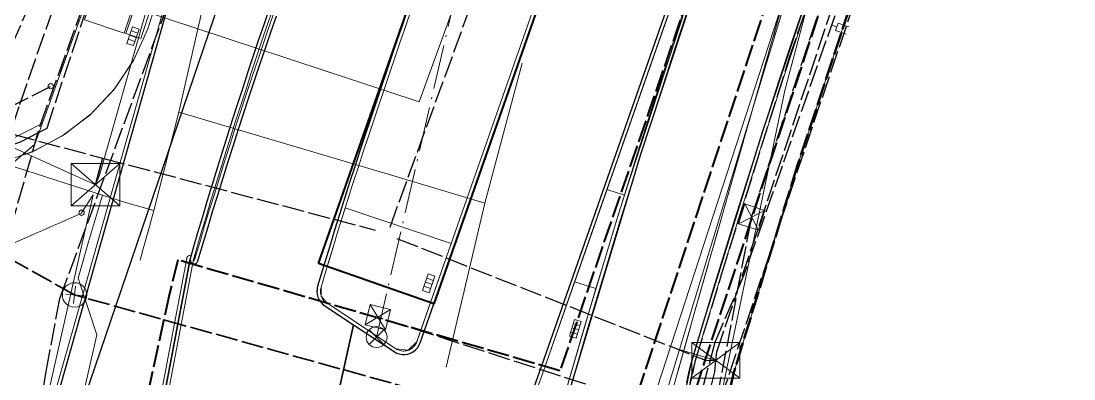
# Model space of a CAD drawing. Header units: metres. Extents: x 105014 to 106600, y 111320 to 118425.
# Drawn here: x 105858.8 to 105919.2, y 114550.3 to 114570.9 of the extents above; entities that cross this region are included whole.
import ezdxf

# ---------------------------------------------------------------- set-up
doc = ezdxf.new("R2010")
doc.units = ezdxf.units.M
doc.linetypes.add('DASHDOT', pattern=[3.556, 2.54, -0.508, 0, -0.508])
doc.linetypes.add('DASHED', pattern=[1.524, 1.27, -0.254])
for name, color, linetype, lineweight in [('00-BASE-LIMITE', 7, 'DASHED', 50), ('00-BASE-UE', 42, 'DASHED', 25), ('10-PAV-BOCACALLE', 9, 'CONTINUOUS', 13), ('10-PAV-CALZADA-BRT', 12, 'CONTINUOUS', 30), ('10-PAV-CALZADA-MIXTA', 8, 'CONTINUOUS', 30), ('10-PAV-CICLORUTA', 76, 'CONTINUOUS', 18), ('10-PAV-ESTACION-TM', 1, 'CONTINUOUS', 40), ('10-PAV-SARDINEL', 252, 'CONTINUOUS', 13), ('20-EP-ZONA-DURA', 253, 'CONTINUOUS', 13), ('20-EP-ZONA-VERDE', 84, 'CONTINUOUS', 13), ('30-RED-ENEL-NODOS', 11, 'CONTINUOUS', 13), ('30-RED-ENEL-PROY', 1, 'DASHED', 25), ('30-RED-ETB-CAMARA', 151, 'CONTINUOUS', 13), ('30-RED-ETB-EXIST', 145, 'CONTINUOUS', 13), ('30-RED-ETB-PROY', 5, 'DASHED', 25), ('30-RED-MOVISTAR-PROY', 4, 'DASHED', 25), ('30-RED-VANTI-EXIST', 52, 'CONTINUOUS', 13), ('30-RED-VANTI-PROY', 2, 'DASHED', 25), ('30-RED-VANTI-RETIRO', 8, 'DASHDOT', 13), ('35-RH-ACUE-DOMICILIARIA', 152, 'CONTINUOUS', 9), ('35-RH-ACUE-MATRIZ-PJ', 150, 'DASHED', 40), ('35-RH-ACUE-MENOR-EXIST', 151, 'CONTINUOUS', 13), ('35-RH-ACUE-MENOR-PROY', 5, 'DASHED', 25), ('35-RH-PLUV-COLECTOR', 96, 'CONTINUOUS', 30), ('35-RH-PLUV-INTERCEPTOR', 3, 'DASHED', 40), ('35-RH-PLUV-NODOS', 94, 'CONTINUOUS', 13), ('35-RH-PLUV-RETIRO', 8, 'DASHDOT', 13), ('36-RH-SAN-COLECTOR-PROY', 6, 'DASHED', 35), ('36-RH-SAN-POZOS', 216, 'CONTINUOUS', 13), ('60-PREDIAL-LOTE', 42, 'CONTINUOUS', 13)]:
    doc.layers.add(name, color=color, linetype=linetype, lineweight=lineweight)

# ---------------------------------------------------------------- blocks, each defined once
blk = doc.blocks.new('CAM_ETB_T_13')
for p, q in [((-1.375, -1.025), (1.375, 1.025)), ((-1.375, 1.025), (1.375, -1.025))]:
    blk.add_line(p, q)
blk.add_lwpolyline([(-1.375, -1.025), (1.375, -1.025), (1.375, 1.025), (-1.375, 1.025)], close=True)
blk = doc.blocks.new('CAM_ETB_T_14')
for p, q in [((-1.39, -1.22), (1.39, 1.22)), ((-1.39, 1.22), (1.39, -1.22))]:
    blk.add_line(p, q)
blk.add_lwpolyline([(-1.39, -1.22), (1.39, -1.22), (1.39, 1.22), (-1.39, 1.22)], close=True)
blk = doc.blocks.new('POSTE')
blk.add_circle((0, 0), 0.15)
blk = doc.blocks.new('CAJA_ENEL')
for p, q in [((-0.6, -0.6), (0.6, 0.6)), ((-0.6, 0.6), (0.6, -0.6))]:
    blk.add_line(p, q)
blk.add_lwpolyline([(-0.6, -0.6), (0.6, -0.6), (0.6, 0.6), (-0.6, 0.6)], close=True)
blk = doc.blocks.new('POZO_SAN')
for p, q in [((-0.5, 0), (0.5, 0)), ((0, -0.5), (0, 0.5))]:
    blk.add_line(p, q)
blk.add_circle((0, 0), 0.7)
blk = doc.blocks.new('SUMIDERO')
for p, q in [((-0.25, -0.2), (-0.25, 0.2)), ((0, -0.2), (0, 0.2)), ((0.25, -0.2), (0.25, 0.2))]:
    blk.add_line(p, q)
blk.add_lwpolyline([(-0.5, -0.2), (0.5, -0.2), (0.5, 0.2), (-0.5, 0.2)], close=True)
blk = doc.blocks.new('POZO_PLUV')
for p, q in [((-0.42, -0.42), (0.42, 0.42)), ((-0.42, 0.42), (0.42, -0.42))]:
    blk.add_line(p, q)
blk.add_circle((0, 0), 0.6)

msp = doc.modelspace()

# ---------------------------------------------------------------- linework, layer by layer
at = {"layer": '00-BASE-LIMITE'}
msp.add_lwpolyline([(105928.1479, 114611.5419), (105926.8395, 114607.4517), (105930.0877, 114606.3801), (105928.5257, 114601.6733), (105920.4589, 114604.1543), (105919.9788, 114604.2651), (105919.4869, 114604.293), (105918.9974, 114604.2375), (105918.5243, 114604.0999), (105918.0813, 114603.8844), (105917.681, 114603.597), (105917.3352, 114603.2461), (105917.0536, 114602.8418), (105916.8445, 114602.3957), (105907.2841, 114574.4915), (105903.3497, 114562.5984), (105899.6681, 114550.6247), (105899.4952, 114549.7757)], dxfattribs=at)
at = {"layer": '00-BASE-UE'}
msp.add_lwpolyline([(105928.1479, 114611.5419), (105926.7419, 114607.1461), (105929.2379, 114606.3235), (105928.3157, 114603.5151), (105927.9921, 114602.4673), (105920.4751, 114604.7671), (105919.953, 114604.7713), (105919.4364, 114604.696), (105918.9373, 114604.5428), (105918.4673, 114604.3153), (105918.0375, 114604.0189), (105917.6579, 114603.6605), (105917.3373, 114603.2485), (105916.8445, 114602.3957), (105914.3335, 114595.0667), (105911.9779, 114588.1915), (105907.2841, 114574.4915), (105903.3497, 114562.5984), (105899.6681, 114550.6247), (105899.4952, 114549.7757)], dxfattribs=at)
at = {"layer": '10-PAV-BOCACALLE'}
msp.add_lwpolyline([(105857.4721, 114562.7058), (105859.3828, 114563.3219), (105861.1642, 114564.2478), (105862.7663, 114565.4576), (105864.1445, 114566.9174), (105865.2602, 114568.5865), (105866.0821, 114570.4181), (105866.4017, 114571.3821), (105866.7231, 114572.3443), (105867.0465, 114573.3047), (105867.3715, 114574.2631), (105867.6977, 114575.2201), (105868.0253, 114576.1753), (105868.3539, 114577.1291), (105868.4217, 114577.325), (105868.6833, 114578.0811), (105869.0125, 114579.0291), (105869.3431, 114579.9789), (105869.6743, 114580.9275), (105870.0057, 114581.8747), (105870.3367, 114582.8207), (105870.668, 114583.7658), (105857.8906, 114538.636)], dxfattribs=at)
at = {"layer": '10-PAV-CALZADA-BRT'}
for points in [[(105867.4649, 114506.4551), (105877.882, 114553.4373), (105880.2087, 114551.8981), (105880.3535, 114551.8187), (105880.5093, 114551.7642), (105880.672, 114551.7361), (105880.8371, 114551.7351), (105881.0001, 114551.7613), (105881.1565, 114551.814), (105881.3022, 114551.8917), (105881.4331, 114551.9923), (105881.5457, 114552.1131), (105881.6368, 114552.2507), (105881.7041, 114552.4015), (105928.3773, 114685.5497)], [(105934.9833, 114683.2341), (105888.5253, 114550.6999), (105888.1525, 114549.6367)], [(105859.1527, 114507.8441), (105868.5159, 114557.1944), (105868.5217, 114557.2237), (105868.5308, 114557.0732), (105868.5462, 114557.0427), (105868.5659, 114557.0148), (105868.5896, 114556.9902), (105868.6166, 114556.9694), (105868.6465, 114556.9528), (105868.6785, 114556.9409), (105868.7176, 114556.9332), (105868.7574, 114556.9324), (105868.7968, 114556.9385), (105868.8345, 114556.9513), (105868.8695, 114556.9705), (105868.9006, 114556.9954), (105868.9269, 114557.0254), (105868.9476, 114557.0594), (105868.9621, 114557.0965), (105868.9823, 114557.1667), (105869.2597, 114558.1097), (105869.5407, 114559.0511), (105869.8255, 114559.9905), (105870.0986, 114560.8792), (105870.4053, 114561.8643), (105870.6999, 114562.7987), (105870.9973, 114563.7315), (105871.2977, 114564.6627), (105871.6005, 114565.5923), (105871.9057, 114566.5207), (105872.2131, 114567.4475), (105872.5225, 114568.3729), (105872.8337, 114569.2971), (105873.1467, 114570.2201), (105873.4613, 114571.1419)], [(105881.0255, 114571.6071), (105880.7103, 114570.6965), (105880.3967, 114569.7863), (105880.0845, 114568.8761), (105879.7739, 114567.9661), (105879.4653, 114567.0561), (105879.1589, 114566.1459), (105878.8545, 114565.2359), (105878.5527, 114564.3257), (105878.2533, 114563.4153), (105877.9567, 114562.5047), (105877.6631, 114561.5937), (105877.3723, 114560.6827), (105877.0849, 114559.7711), (105876.8011, 114558.8591), (105876.5205, 114557.9469), (105876.2439, 114557.0341), (105875.8295, 114555.6465), (105875.7962, 114555.4906), (105875.7881, 114555.3314), (105875.8054, 114555.173), (105875.8476, 114555.0192), (105875.9137, 114554.8742), (105876.0021, 114554.7415), (105876.1104, 114554.6246), (105876.2359, 114554.5263), (105877.882, 114553.4374), (105867.4649, 114506.4551)]]:
    msp.add_lwpolyline(points, dxfattribs=at)
at = {"layer": '10-PAV-CALZADA-MIXTA'}
for points in [[(105890.0761, 114548.9927), (105894.3659, 114563.2154), (105899.0065, 114577.3275), (105899.2174, 114577.9432), (105935.9593, 114685.1823)], [(105941.8719, 114683.1567), (105924.0119, 114631.0282), (105922.5887, 114626.8743), (105914.4795, 114603.206), (105911.2857, 114593.8841), (105905.6789, 114577.5195), (105904.9191, 114575.3019), (105901.3223, 114564.465), (105897.9346, 114553.561), (105897.2291, 114551.1927), (105896.8962, 114549.5992)], [(105857.8907, 114538.6363), (105870.668, 114583.7658), (105887.4367, 114631.6252), (105889.8953, 114638.6424), (105889.8953, 114638.6424), (105897.3136, 114659.8152)], [(105873.0633, 114571.6107), (105872.7527, 114570.6941), (105872.4439, 114569.7771), (105872.1371, 114568.8591), (105871.8325, 114567.9407), (105871.5303, 114567.0213), (105871.2309, 114566.1011), (105870.9339, 114565.1799), (105870.6401, 114564.2579), (105870.3491, 114563.3349), (105870.0615, 114562.4109), (105869.7773, 114561.4859), (105869.4967, 114560.5597), (105869.2197, 114559.6325), (105868.9469, 114558.7039), (105868.6781, 114557.7743), (105868.5217, 114557.2237), (105859.1483, 114507.8229)]]:
    msp.add_lwpolyline(points, dxfattribs=at)
at = {"layer": '10-PAV-CICLORUTA'}
msp.add_lwpolyline([(105866.3709, 114575.0471), (105866.2353, 114574.6495), (105865.9097, 114573.6887), (105865.5855, 114572.7259), (105865.2631, 114571.7611), (105864.9425, 114570.7943), (105864.7373, 114570.1699), (105862.4611, 114570.9307), (105862.6635, 114571.5465), (105862.9859, 114572.5191), (105863.3101, 114573.4891), (105863.6359, 114574.4567), (105863.9631, 114575.4219), (105864.0993, 114575.8217), (105866.3709, 114575.0471)], close=True, dxfattribs=at)
at = {"layer": '10-PAV-ESTACION-TM'}
msp.add_lwpolyline([(105875.8843, 114556.9597), (105928.6801, 114707.5743), (105935.2859, 114705.2587), (105882.4901, 114554.6441), (105875.8843, 114556.9597)], close=True, dxfattribs=at)
at = {"layer": '10-PAV-SARDINEL'}
for points in [[(105928.3773, 114685.5497), (105881.7041, 114552.4015), (105881.672, 114552.3211), (105881.633, 114552.2438), (105881.5875, 114552.1702), (105881.5358, 114552.1008), (105881.4783, 114552.0361), (105881.4155, 114551.9766), (105881.3477, 114551.9228), (105881.2755, 114551.8751), (105881.1994, 114551.8337), (105881.1201, 114551.7991), (105881.0381, 114551.7715), (105880.954, 114551.7511), (105880.8684, 114551.738), (105880.782, 114551.7324), (105880.6955, 114551.7343), (105880.6095, 114551.7436), (105880.5246, 114551.7604), (105880.4414, 114551.7844), (105880.3607, 114551.8155), (105880.2829, 114551.8535), (105880.2087, 114551.8981), (105877.882, 114553.4374), (105876.2359, 114554.5263), (105876.167, 114554.5762), (105876.1026, 114554.6318), (105876.0432, 114554.6927), (105875.9891, 114554.7584), (105875.9408, 114554.8284), (105875.8987, 114554.9023), (105875.863, 114554.9796), (105875.8339, 114555.0595), (105875.8118, 114555.1417), (105875.7968, 114555.2254), (105875.7889, 114555.3102), (105875.7883, 114555.3952), (105875.7949, 114555.4801), (105875.8086, 114555.564), (105875.8295, 114555.6465), (105876.2439, 114557.0341), (105876.5205, 114557.9469), (105876.8011, 114558.8591), (105877.0849, 114559.7711), (105877.3723, 114560.6827), (105877.6631, 114561.5937), (105877.9567, 114562.5047), (105878.2533, 114563.4153), (105878.5527, 114564.3257), (105878.8545, 114565.2359), (105879.1589, 114566.1459), (105879.4653, 114567.0561), (105879.7739, 114567.9661), (105880.0845, 114568.8761), (105880.3967, 114569.7863), (105880.7103, 114570.6965), (105881.0255, 114571.6071)], [(105881.2145, 114571.5416), (105880.8994, 114570.6313), (105880.5859, 114569.7213), (105880.2738, 114568.8114), (105879.9633, 114567.9017), (105879.6548, 114566.9921), (105879.3485, 114566.0823), (105879.0443, 114565.1728), (105878.7426, 114564.263), (105878.4434, 114563.3531), (105878.147, 114562.4431), (105877.8536, 114561.5327), (105877.5629, 114560.6223), (105877.2758, 114559.7114), (105876.9922, 114558.8), (105876.7118, 114557.8885), (105876.4416, 114556.9992), (105876.4354, 114556.9765), (105876.432, 114556.9657), (105876.0227, 114555.5948), (105876.0046, 114555.5232), (105875.9936, 114555.4561), (105875.9884, 114555.3882), (105875.9888, 114555.3197), (105875.995, 114555.2533), (105876.0074, 114555.1844), (105876.0247, 114555.1199), (105876.0477, 114555.0568), (105876.0769, 114554.9936), (105876.1105, 114554.9347), (105876.149, 114554.8788), (105876.1922, 114554.8263), (105876.2395, 114554.7778), (105876.2912, 114554.7332), (105876.3505, 114554.6903), (105877.9924, 114553.6042), (105880.3166, 114552.0666), (105880.3782, 114552.0296), (105880.4411, 114551.9988), (105880.5046, 114551.9744), (105880.5722, 114551.9549), (105880.6402, 114551.9414), (105880.7074, 114551.9341), (105880.7074, 114551.9341), (105880.778, 114551.9326), (105880.8469, 114551.937), (105880.915, 114551.9475), (105880.9823, 114551.9638), (105881.0486, 114551.9861), (105881.1112, 114552.0134), (105881.1726, 114552.0468), (105881.23, 114552.0848), (105881.2841, 114552.1277), (105881.3346, 114552.1755), (105881.3806, 114552.2273), (105881.4221, 114552.2829), (105881.4581, 114552.3412), (105881.4898, 114552.404), (105881.5168, 114552.4717), (105928.1886, 114685.6159)], [(105889.8855, 114549.0537), (105890.4754, 114551.087), (105891.074, 114553.1239), (105891.6799, 114555.1586), (105892.2929, 114557.1911), (105892.9132, 114559.2215), (105893.5406, 114561.2496), (105894.1752, 114563.2755), (105894.8169, 114565.2992), (105895.4658, 114567.3206), (105896.1218, 114569.3397), (105896.785, 114571.3564), (105897.4553, 114573.3708), (105898.1328, 114575.3828), (105898.8173, 114577.3922), (105899.0282, 114578.008), (105935.7701, 114685.2471)], [(105935.9593, 114685.1823), (105899.2174, 114577.9432), (105899.0065, 114577.3275), (105898.3222, 114575.3186), (105897.645, 114573.3073), (105896.9749, 114571.2935), (105896.3119, 114569.2775), (105895.6561, 114567.2591), (105895.0074, 114565.2384), (105894.3659, 114563.2154), (105893.7315, 114561.1901), (105893.1043, 114559.1627), (105892.4843, 114557.133), (105891.8715, 114555.1011), (105891.2658, 114553.0671), (105890.6673, 114551.031), (105890.0761, 114548.9927)], [(105888.1525, 114549.6367), (105888.5253, 114550.6999), (105934.9833, 114683.2341)], [(105896.9782, 114550.1361), (105897.0302, 114550.4027), (105897.0893, 114550.6678), (105897.1556, 114550.9312), (105897.2291, 114551.1927), (105897.5806, 114552.3772), (105897.9346, 114553.561), (105898.5349, 114555.5484), (105899.1422, 114557.5336), (105899.7565, 114559.5167), (105900.3776, 114561.4977), (105901.0057, 114563.4765), (105901.6407, 114565.453), (105902.2826, 114567.4274), (105902.9314, 114569.3994), (105903.5871, 114571.3692), (105904.2496, 114573.3367), (105904.9191, 114575.3019), (105905.6789, 114577.5195), (105911.2857, 114593.8841), (105914.4795, 114603.206), (105922.5887, 114626.8743), (105924.0119, 114631.0282), (105941.8719, 114683.1567)], [(105942.0611, 114683.0919), (105924.2011, 114630.9634), (105922.7779, 114626.8095), (105914.6687, 114603.1412), (105911.4749, 114593.8193), (105905.8681, 114577.4547), (105905.1084, 114575.2373), (105904.4391, 114573.2726), (105903.7767, 114571.3058), (105903.1213, 114569.3366), (105902.4727, 114567.3652), (105901.831, 114565.3916), (105901.1962, 114563.4157), (105900.5683, 114561.4376), (105899.9474, 114559.4573), (105899.3334, 114557.4748), (105898.7263, 114555.4902), (105898.1262, 114553.5035), (105897.7723, 114552.3201), (105897.4211, 114551.1367), (105897.3488, 114550.8794), (105897.2835, 114550.6196), (105897.2259, 114550.3616), (105897.1747, 114550.0985)], [(105930.1116, 114668.7315), (105888.714, 114550.6337), (105888.3433, 114549.5766)], [(105857.6983, 114538.6908), (105870.4756, 114583.8203), (105870.4793, 114583.8319), (105887.248, 114631.6913), (105889.707, 114638.7097), (105897.1249, 114659.8813)], [(105897.3136, 114659.8152), (105889.8953, 114638.6424), (105887.4367, 114631.6252), (105870.668, 114583.7658), (105857.8907, 114538.6363)], [(105859.1483, 114507.8229), (105868.5217, 114557.2237), (105868.6781, 114557.7743), (105868.9469, 114558.7039), (105869.2197, 114559.6325), (105869.4967, 114560.5597), (105869.7773, 114561.4859), (105870.0615, 114562.4109), (105870.3491, 114563.3349), (105870.6401, 114564.2579), (105870.9339, 114565.1799), (105871.2309, 114566.1011), (105871.5303, 114567.0213), (105871.8325, 114567.9407), (105872.1371, 114568.8591), (105872.4439, 114569.7771), (105872.7527, 114570.6941), (105873.0633, 114571.6107)], [(105873.2527, 114571.5464), (105872.9422, 114570.6301), (105872.6335, 114569.7135), (105872.3269, 114568.7959), (105872.0224, 114567.878), (105871.7204, 114566.9591), (105871.4212, 114566.0395), (105871.1244, 114565.1189), (105870.8308, 114564.1975), (105870.54, 114563.2752), (105870.2526, 114562.3519), (105869.9686, 114561.4276), (105869.6882, 114560.5021), (105869.4115, 114559.5757), (105869.1389, 114558.6479), (105868.8704, 114557.7192), (105868.7166, 114557.1778), (105859.3455, 114507.7891)], [(105873.4613, 114571.1419), (105873.1467, 114570.2201), (105872.8337, 114569.2971), (105872.5225, 114568.3729), (105872.2131, 114567.4475), (105871.9057, 114566.5207), (105871.6005, 114565.5923), (105871.2977, 114564.6627), (105870.9973, 114563.7315), (105870.6999, 114562.7987), (105870.4053, 114561.8643), (105870.0986, 114560.8792), (105869.8255, 114559.9905), (105869.5407, 114559.0511), (105869.2597, 114558.1097), (105868.9823, 114557.1667), (105868.9823, 114557.1667), (105868.9621, 114557.0965), (105868.9476, 114557.0594), (105868.9269, 114557.0254), (105868.9006, 114556.9954), (105868.8695, 114556.9705), (105868.8345, 114556.9513), (105868.7968, 114556.9385), (105868.7574, 114556.9324), (105868.7176, 114556.9332), (105868.6785, 114556.9409), (105868.6721, 114556.9433), (105868.7166, 114557.1778), (105868.7233, 114557.2014), (105868.727, 114557.1372), (105868.7321, 114557.1344), (105868.7387, 114557.1329), (105868.7468, 114557.1331), (105868.7538, 114557.1351), (105868.758, 114557.1374), (105868.7618, 114557.1405), (105868.7652, 114557.1444), (105868.7676, 114557.1484), (105868.7726, 114557.161), (105868.7903, 114557.2226), (105869.068, 114558.1665), (105869.3492, 114559.1087), (105869.6342, 114560.0489), (105869.9075, 114560.9383), (105870.2145, 114561.9241), (105870.5093, 114562.8592), (105870.8069, 114563.7926), (105871.1075, 114564.7244), (105871.4104, 114565.6545), (105871.7158, 114566.5835), (105872.0234, 114567.5107), (105872.3242, 114568.4081), (105872.3329, 114568.4365), (105872.3346, 114568.4413), (105872.6443, 114569.3611), (105872.9574, 114570.2845), (105873.2721, 114571.2067)], [(105858.956, 114507.8801), (105868.3196, 114557.2325), (105868.3255, 114557.2625), (105868.3338, 114557.2921), (105868.3485, 114557.3237), (105868.3685, 114557.3523), (105868.3931, 114557.3769), (105868.4217, 114557.3969), (105868.4533, 114557.4116), (105868.487, 114557.4207), (105868.5217, 114557.4237), (105868.5564, 114557.4207), (105868.5761, 114557.4154), (105868.5217, 114557.2237), (105868.5159, 114557.1944), (105859.1527, 114507.8441)]]:
    msp.add_lwpolyline(points, dxfattribs=at)
at = {"layer": '20-EP-ZONA-DURA'}
for points in [[(105866.3709, 114575.0471), (105864.0993, 114575.8217), (105863.9631, 114575.4219), (105863.6359, 114574.4567), (105863.3101, 114573.4891), (105862.9859, 114572.5191), (105862.6635, 114571.5465), (105862.4611, 114570.9307), (105864.7373, 114570.1699), (105864.9425, 114570.7943), (105865.2631, 114571.7611), (105865.5855, 114572.7259), (105865.9097, 114573.6887), (105866.2353, 114574.6495), (105866.3709, 114575.0471)], [(105892.2929, 114557.1911), (105891.7889, 114555.5215), (105890.5609, 114555.9025), (105892.4147, 114561.1907), (105893.4249, 114560.8773), (105892.9132, 114559.2215), (105892.2929, 114557.1911)]]:
    msp.add_lwpolyline(points, close=True, dxfattribs=at)
for points in [[(105897.1747, 114550.0985), (105897.2259, 114550.3616), (105897.2835, 114550.6196), (105897.3488, 114550.8794), (105897.4211, 114551.1367), (105897.7723, 114552.3201), (105898.1262, 114553.5035), (105898.7263, 114555.4902), (105899.3334, 114557.4748), (105899.9474, 114559.4573), (105900.5683, 114561.4376), (105901.1962, 114563.4157), (105901.831, 114565.3916), (105902.4727, 114567.3652), (105903.1213, 114569.3366), (105903.7767, 114571.3058), (105904.4391, 114573.2726), (105904.6489, 114573.8898), (105906.8303, 114573.1593), (105906.8303, 114573.1593), (105903.1365, 114561.9278), (105899.6681, 114550.6247), (105899.4952, 114549.7757)], [(105865.3579, 114571.7295), (105865.0375, 114570.7629), (105864.8323, 114570.1383), (105865.6863, 114569.8527), (105865.8921, 114570.4807), (105866.2119, 114571.4453)], [(105866.4017, 114571.3821), (105866.0821, 114570.4181), (105865.2821, 114568.6264), (105864.2009, 114566.989), (105862.8674, 114565.5495), (105861.3173, 114564.3465), (105859.5919, 114563.4121), (105857.7373, 114562.7712)], [(105873.2721, 114571.2067), (105872.9574, 114570.2845), (105872.6443, 114569.3611), (105872.3346, 114568.4413), (105872.3329, 114568.4365), (105872.3242, 114568.4081), (105872.0234, 114567.5107), (105871.7158, 114566.5835), (105871.4104, 114565.6545), (105871.1075, 114564.7244), (105870.8069, 114563.7926), (105870.5093, 114562.8592), (105870.2145, 114561.9241), (105869.9075, 114560.9383), (105869.6342, 114560.0489), (105869.3492, 114559.1087), (105869.068, 114558.1665), (105868.7903, 114557.2226), (105868.7726, 114557.161), (105868.7676, 114557.1484), (105868.7652, 114557.1444), (105868.7618, 114557.1405), (105868.758, 114557.1374), (105868.7538, 114557.1351), (105868.7468, 114557.1331), (105868.7468, 114557.1331), (105868.7387, 114557.1329), (105868.7321, 114557.1344), (105868.727, 114557.1372), (105868.7233, 114557.2014), (105868.8704, 114557.7192), (105869.1389, 114558.6479), (105869.4115, 114559.5757), (105869.6882, 114560.5021), (105869.9686, 114561.4276), (105870.2526, 114562.3519), (105870.54, 114563.2752), (105870.8308, 114564.1975), (105871.1244, 114565.1189), (105871.4212, 114566.0395), (105871.7204, 114566.9591), (105872.0224, 114567.878), (105872.3269, 114568.7959), (105872.6335, 114569.7135), (105872.9422, 114570.6301), (105873.2527, 114571.5464)]]:
    msp.add_lwpolyline(points, dxfattribs=at)
at = {"layer": '20-EP-ZONA-VERDE'}
for points in [[(105916.3641, 114628.6065), (105898.8173, 114577.3923), (105893.4249, 114560.8773), (105892.4147, 114561.1907), (105916.0809, 114628.7057), (105916.3641, 114628.6065)], [(105883.4905, 114558.1025), (105881.5153, 114552.4675), (105881.0155, 114551.9739), (105880.3189, 114552.0649), (105876.3463, 114554.6931), (105876.0357, 114555.0874), (105876.0211, 114555.5893), (105876.4355, 114556.9765), (105876.7119, 114557.8885), (105876.9921, 114558.8001), (105877.2759, 114559.7113), (105877.4097, 114560.1357), (105883.4905, 114558.1025)], [(105891.7889, 114555.5215), (105889.8839, 114549.0481), (105889.4965, 114548.8481), (105888.5253, 114549.1883), (105888.3413, 114549.5707), (105888.7139, 114550.6339), (105890.5609, 114555.9025), (105891.7889, 114555.5215)]]:
    msp.add_lwpolyline(points, close=True, dxfattribs=at)
msp.add_lwpolyline([(105866.2119, 114571.4453), (105865.8921, 114570.4807), (105865.6863, 114569.8527), (105864.8323, 114570.1383), (105865.0375, 114570.7629), (105865.3579, 114571.7295)], dxfattribs=at)
at = {"layer": '30-RED-ENEL-PROY'}
for points in [[(105898.4537, 114547.6999), (105918.0185, 114605.8175)], [(105900.7165, 114559.6145), (105905.9467, 114575.5881)], [(105898.4537, 114547.6999), (105900.7165, 114559.6145)], [(105898.4537, 114547.6999), (105879.2789, 114553.8705)]]:
    msp.add_lwpolyline(points, dxfattribs=at)
at = {"layer": '30-RED-ETB-EXIST'}
for points in [[(105863.092, 114561.472), (105863.315, 114562.028), (105873.676, 114598.49), (105873.913, 114599.063), (105874.097, 114599.507)], [(105898.664, 114551.394), (105896.579, 114552.028), (105904.814, 114579.14), (105907.466, 114578.335)], [(105856.207, 114564.748), (105856.144, 114564.608), (105862.574, 114561.69), (105863.092, 114561.472)], [(105830.362, 114561.049), (105847.555, 114553.369), (105862.313, 114559.843)], [(105859.929, 114547.525), (105862.946, 114560.892), (105862.292, 114559.865)], [(105895.465, 114545.582), (105894.692, 114545.817), (105896.579, 114552.028), (105898.664, 114551.394)]]:
    msp.add_lwpolyline(points, dxfattribs=at)
at = {"layer": '30-RED-ETB-PROY'}
for points in [[(105856.207, 114564.748), (105856.439, 114565.288), (105871.563, 114599.384), (105871.659, 114599.994)], [(105898.664, 114551.394), (105898.723, 114551.882), (105907.379, 114577.704), (105907.466, 114578.335)], [(105879.98, 114559.045), (105884.602, 114571.697)], [(105856.207, 114564.748), (105856.729, 114565.19), (105860.506, 114567.098)], [(105856.207, 114564.748), (105856.875, 114564.753), (105863.496, 114563.001), (105863.092, 114561.472)], [(105863.092, 114561.472), (105863.496, 114563.001), (105879.133, 114558.865)], [(105880.365, 114558.391), (105898.072, 114551.408), (105898.664, 114551.394)], [(105898.836, 114544.415), (105897.247, 114545.148), (105898.608, 114550.734), (105898.664, 114551.394)]]:
    msp.add_lwpolyline(points, dxfattribs=at)
at = {"layer": '30-RED-MOVISTAR-PROY'}
for points in [[(105859.9117, 114564.8572), (105887.6591, 114642.1127)], [(105855.292, 114548.6899), (105859.9117, 114564.8572)]]:
    msp.add_lwpolyline(points, dxfattribs=at)
at = {"layer": '30-RED-VANTI-EXIST'}
for points in [[(105859.8511, 114564.4778), (105865.9203, 114581.3221), (105866.5231, 114583.1133)], [(105894.5117, 114543.7533), (105897.5385, 114554.4947), (105900.9653, 114566.4799), (105905.3331, 114581.8901)], [(105852.9792, 114563.3225), (105854.8461, 114562.4593), (105857.5575, 114562.0489), (105859.6041, 114563.7923), (105859.8511, 114564.4778)], [(105854.9527, 114563.1863), (105855.9309, 114563.2759), (105858.1661, 114564.0281), (105860.0217, 114564.9831)]]:
    msp.add_lwpolyline(points, dxfattribs=at)
at = {"layer": '30-RED-VANTI-PROY'}
for points in [[(105859.8401, 114548.2093), (105860.2581, 114550.7649), (105861.0451, 114554.9537), (105867.0981, 114571.4199), (105868.2465, 114575.9697), (105874.6145, 114594.2765), (105876.7327, 114599.6094)], [(105859.8511, 114564.4778), (105860.3101, 114564.7159), (105863.4921, 114574.3481), (105867.5467, 114585.7795), (105870.2907, 114593.8675)], [(105893.5143, 114532.971), (105896.7243, 114543.9479), (105897.3501, 114546.0857), (105896.9781, 114549.0973), (105897.5217, 114551.4701), (105898.9957, 114556.3267), (105902.8575, 114568.6721), (105907.6722, 114582.7979)], [(105854.9527, 114563.1863), (105856.4423, 114563.0835), (105858.7889, 114563.9269), (105859.8511, 114564.4778)]]:
    msp.add_lwpolyline(points, dxfattribs=at)
at = {"layer": '30-RED-VANTI-RETIRO'}
for points in [[(105859.8511, 114564.4778), (105865.9203, 114581.3221), (105866.5231, 114583.1133)], [(105894.5117, 114543.7533), (105897.5385, 114554.4947), (105900.9653, 114566.4799), (105905.3331, 114581.8901)], [(105852.9792, 114563.3225), (105854.8461, 114562.4593), (105857.5575, 114562.0489), (105859.6041, 114563.7923), (105859.8511, 114564.4778)], [(105854.9527, 114563.1863), (105855.9309, 114563.2759), (105858.1661, 114564.0281), (105860.0217, 114564.9831)]]:
    msp.add_lwpolyline(points, dxfattribs=at)
at = {"layer": '35-RH-ACUE-DOMICILIARIA'}
for points in [[(105861.7074, 114579.2601), (105859.7933, 114573.4568), (105881.6514, 114566.2293), (105885.4683, 114576.7513)], [(105905.6072, 114570.5242), (105905.281, 114570.6478)], [(105906.1384, 114570.0999), (105905.5329, 114570.3073), (105905.6815, 114570.7412), (105906.287, 114570.5339)]]:
    msp.add_lwpolyline(points, dxfattribs=at)
at = {"layer": '35-RH-ACUE-MATRIZ-PJ'}
for points in [[(105901.5846, 114605.0829), (105900.5406, 114605.5198), (105897.931, 114595.7434), (105904.5363, 114593.9629), (105889.7218, 114550.8011), (105867.8162, 114557.1562), (105867.3254, 114555.2279), (105863.5013, 114537.4125), (105859.5412, 114515.7599), (105856.8078, 114499.4833), (105853.6851, 114480.5486), (105846.4932, 114433.1695), (105845.1392, 114422.3667), (105843.9976, 114410.2678), (105837.6828, 114331.013), (105835.8199, 114316.1329)], [(105911.727, 114596.058), (105912.5941, 114595.7522), (105894.3688, 114540.1966)]]:
    msp.add_lwpolyline(points, dxfattribs=at)
at = {"layer": '35-RH-ACUE-MENOR-EXIST'}
for points in [[(105892.69, 114647.21), (105876.38, 114602.88), (105867.87, 114565.63)], [(105892.69, 114647.21), (105876.38, 114602.88), (105867.87, 114565.63)], [(105701.05, 114633.7), (105843.5791, 114567.272), (105863.49, 114560.88)], [(105701.05, 114633.7), (105843.5791, 114567.272), (105863.49, 114560.88)], [(105892.91, 114542.48), (105917.64, 114618.48)], [(105892.91, 114542.48), (105917.64, 114618.48)], [(105887.56, 114568.44), (105885.42, 114560.42)], [(105887.56, 114568.44), (105885.42, 114560.42)], [(105867.87, 114565.63), (105866.43, 114559.99)], [(105867.87, 114565.63), (105866.43, 114559.99)], [(105885.42, 114560.42), (105880.1934, 114561.9716), (105879.0292, 114562.3172), (105867.87, 114565.63)], [(105885.42, 114560.42), (105880.1934, 114561.9716), (105879.0292, 114562.3172), (105867.87, 114565.63)], [(105862.69, 114558.19), (105863.49, 114560.88)], [(105862.69, 114558.19), (105863.49, 114560.88)], [(105863.49, 114560.88), (105864.81, 114560.46)], [(105863.49, 114560.88), (105864.81, 114560.46)], [(105864.81, 114560.46), (105866.43, 114559.99)], [(105864.81, 114560.46), (105866.43, 114559.99)], [(105885.42, 114560.42), (105883.2, 114551)], [(105885.42, 114560.42), (105883.2, 114551)], [(105866.43, 114559.99), (105866.18, 114559.07)], [(105866.43, 114559.99), (105866.18, 114559.07)], [(105866.18, 114559.07), (105865.83, 114557.79)], [(105866.18, 114559.07), (105865.83, 114557.79)], [(105859.6132, 114537.269), (105863.16, 114552.86), (105862.09, 114556.12), (105862.69, 114558.19)], [(105865.83, 114557.79), (105865.65, 114557.14)], [(105865.83, 114557.79), (105865.65, 114557.14)]]:
    msp.add_lwpolyline(points, dxfattribs=at)
at = {"layer": '35-RH-ACUE-MENOR-PROY'}
for points in [[(105919.1032, 114816.3456), (105918.6763, 114759.2684), (105918.3564, 114756.308), (105918.2622, 114755.4133), (105916.8481, 114742.2491), (105916.6484, 114740.3895), (105916.4785, 114738.8081), (105913.2255, 114729.2295), (105905.9011, 114707.6623), (105897.9173, 114684.1534), (105899.5464, 114680.8043), (105891.2793, 114656.8825), (105891.0462, 114656.2059), (105887.9453, 114647.2324), (105881.7102, 114629.1887), (105881.307, 114626.2492), (105869.7933, 114594.6801), (105864.9284, 114583.8179), (105861.1542, 114573.0061), (105858.6831, 114565.9326), (105858.2178, 114564.4958), (105858.0017, 114563.4544), (105855.3717, 114550.7855), (105854.0168, 114544.2587)], [(105954.5265, 114816.3428), (105954.2284, 114812.4868), (105952.9687, 114768.8574), (105952.3484, 114727.5527), (105952.2545, 114725.9017), (105952.2646, 114722.3196), (105948.9104, 114704.6195), (105943.3941, 114685.6658), (105927.2872, 114639.0259), (105925.1197, 114628.9907), (105925.0151, 114622.3662), (105920.7314, 114607.9796), (105919.9198, 114605.2707), (105916.7264, 114603.2208), (105915.5661, 114599.9205), (105900.294, 114556.3506), (105898.6053, 114552.429), (105897.5912, 114548.6288)]]:
    msp.add_lwpolyline(points, dxfattribs=at)
at = {"layer": '35-RH-PLUV-COLECTOR'}
msp.add_lwpolyline([(105880.7706, 114603.0429), (105862.4946, 114549.3813)], dxfattribs=at)
msp.add_lwpolyline([(105880.7706, 114603.0429), (105862.4946, 114549.3813)], dxfattribs=at)
at = {"layer": '35-RH-PLUV-INTERCEPTOR'}
msp.add_lwpolyline([(105904.1043, 114579.5991), (105892.4377, 114544.2669)], dxfattribs=at)
msp.add_lwpolyline([(105904.1043, 114579.5991), (105892.4377, 114544.2669)], dxfattribs=at)
at = {"layer": '35-RH-PLUV-RETIRO'}
msp.add_lwpolyline([(105879.209, 114552.734), (105886.738, 114585.429), (105897.7352, 114622.7895), (105926.3569, 114697.6139), (105934.0422, 114763.2123), (105944.3431, 114880.1789), (105944.3431, 114880.1789)], dxfattribs=at)
at = {"layer": '36-RH-SAN-COLECTOR-PROY'}
for points in [[(105861.8882, 114555.15), (105851.4936, 114560.9865)], [(105894.7185, 114546.0147), (105861.8882, 114555.15)]]:
    msp.add_lwpolyline(points, dxfattribs=at)
at = {"layer": '60-PREDIAL-LOTE'}
msp.add_lwpolyline([(105901.365, 114540.9958), (105897.484, 114542.237), (105902.616, 114566.868), (105905.184, 114576.532), (105908.048, 114586.113), (105911.1825, 114595.609), (105914.317, 114605.105), (105917.437, 114611.293), (105924.4236, 114608.9163), (105927.0251, 114608.0314), (105945.5476, 114601.7306), (105945.8012, 114601.6114), (105932.5592, 114561.7459), (105946.197, 114556.849), (105937.572, 114529.416), (105907.9202, 114538.8992), (105901.365, 114540.9958)], close=True, dxfattribs=at)

# ---------------------------------------------------------------- block references
at = {"layer": '30-RED-ENEL-NODOS'}
for p, rotation in [((105900.7164, 114559.6144), 72), ((105879.2788, 114553.8706), 76.1)]:
    msp.add_blockref('CAJA_ENEL', p, dxfattribs=dict(at, rotation=rotation))
at = {"layer": '30-RED-ETB-CAMARA'}
for name, p in [('POSTE', (105860.521, 114567.121)), ('CAM_ETB_T_14', (105863.092, 114561.472)), ('POSTE', (105862.292, 114559.865)), ('CAM_ETB_T_13', (105898.664, 114551.394))]:
    msp.add_blockref(name, p, dxfattribs=at)
at = {"layer": '35-RH-PLUV-NODOS'}
for p, rotation in [((105865.2395, 114569.9861), 251.2), ((105865.2395, 114569.9861), 251.2), ((105865.2395, 114569.9861), 251.2), ((105882.2, 114555.8163), 250.9), ((105882.2, 114555.8163), 250.9), ((105882.2, 114555.8163), 250.9), ((105890.6057, 114553.2044), 253.6), ((105890.6057, 114553.2044), 253.6), ((105890.6057, 114553.2044), 253.6)]:
    msp.add_blockref('SUMIDERO', p, dxfattribs=dict(at, rotation=rotation))
msp.add_blockref('POZO_PLUV', (105879.209, 114552.734), dxfattribs=at)
at = {"layer": '36-RH-SAN-POZOS', "rotation": 264}
msp.add_blockref('POZO_SAN', (105861.8882, 114555.15), dxfattribs=at)

doc.saveas('drawing.dxf')
